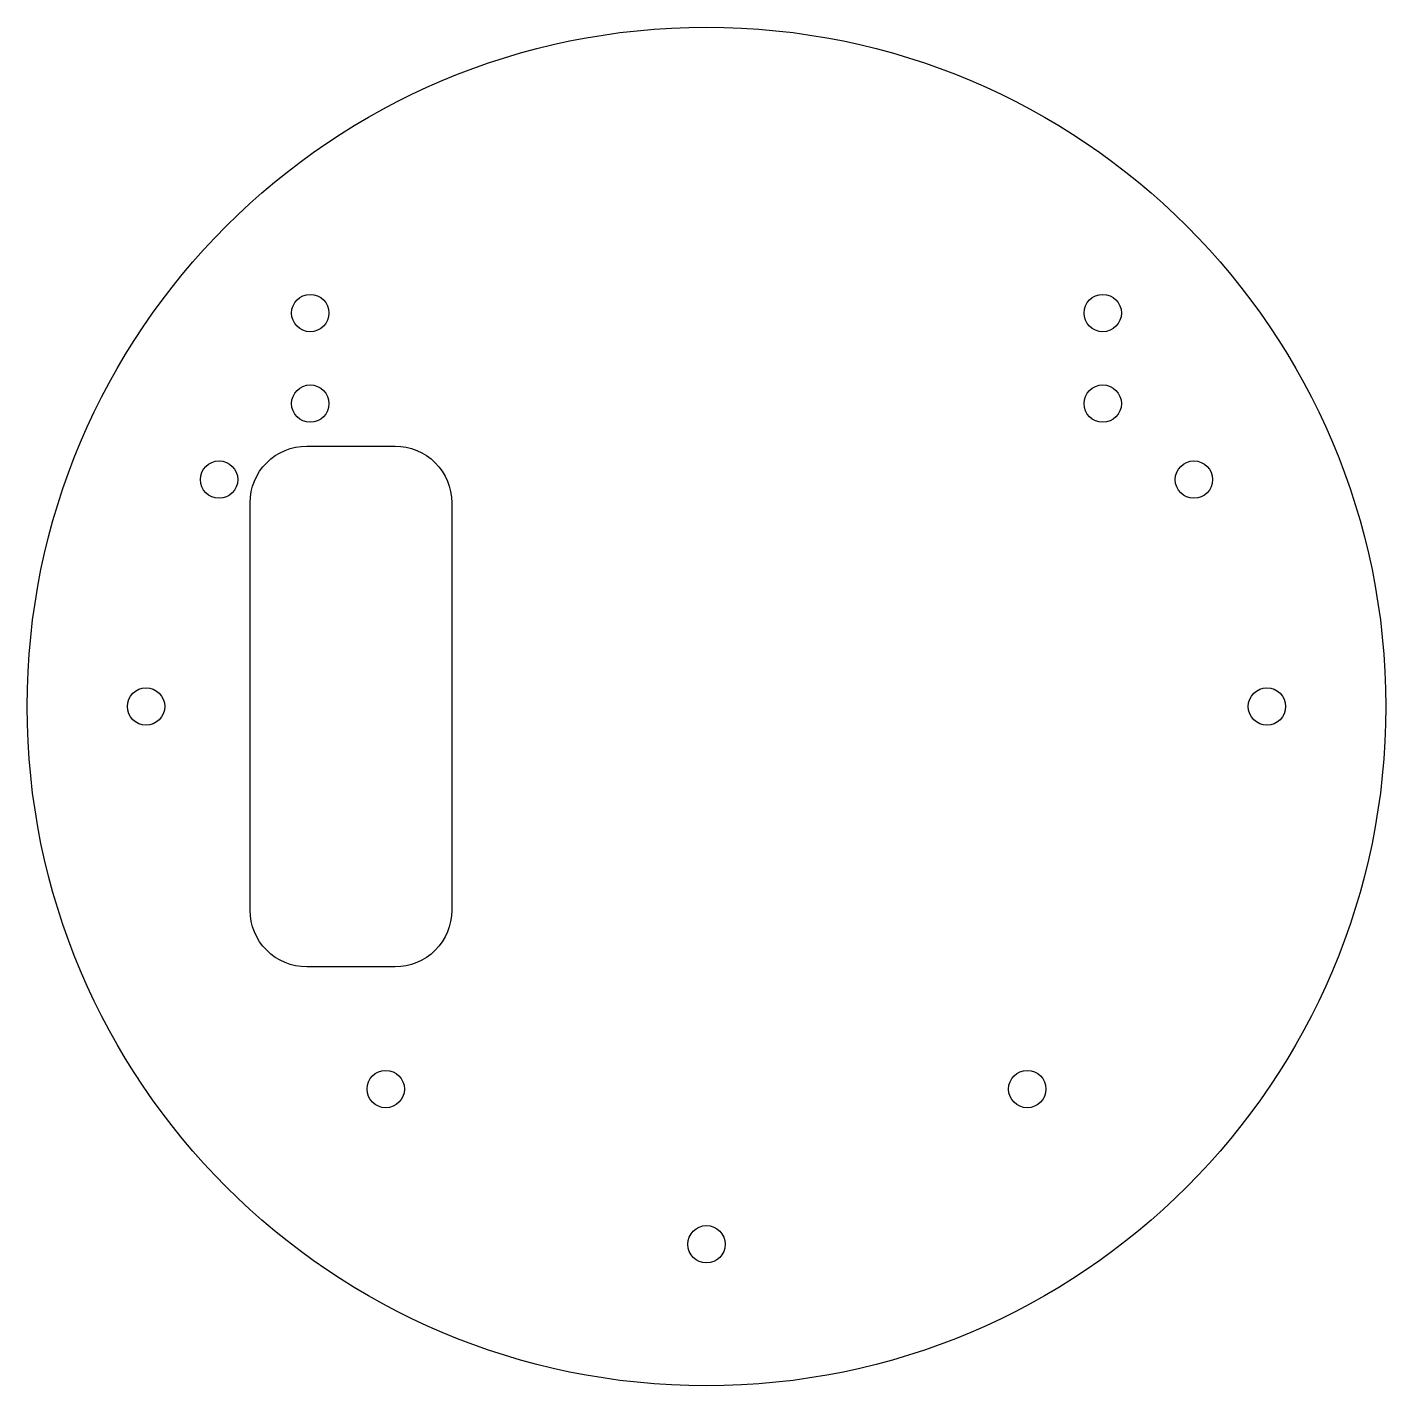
# Model space of a CAD drawing. Header units: millimetres. Extents: x -60 to 60, y -60 to 60.
import ezdxf

# ---------------------------------------------------------------- set-up
doc = ezdxf.new("R2010")
doc.units = ezdxf.units.MM
doc.layers.get('0').update_dxf_attribs({"linetype": 'CONTINUOUS'})

msp = doc.modelspace()

# ---------------------------------------------------------------- linework, layer by layer
msp.add_lwpolyline([(-40.31, -18), (-40.31, 18, -0.414214), (-35.31, 23), (-27.5, 23, -0.414214), (-22.5, 18), (-22.5, -18, -0.414214), (-27.5, -23), (-35.31, -23, -0.414214)], format="xyb", close=True)
for centre, radius in [((0, 0), 60), ((-35, 34.75), 1.65), ((35, 34.75), 1.65), ((-35, 26.75), 1.65), ((35, 26.75), 1.65), ((-43.05, 20.04), 1.65), ((43.05, 20.04), 1.65), ((-49.5, 0), 1.65), ((49.5, 0), 1.65), ((-28.33, -33.79), 1.65), ((28.33, -33.79), 1.65), ((0, -47.5), 1.65)]:
    msp.add_circle(centre, radius)

doc.saveas('drawing.dxf')
